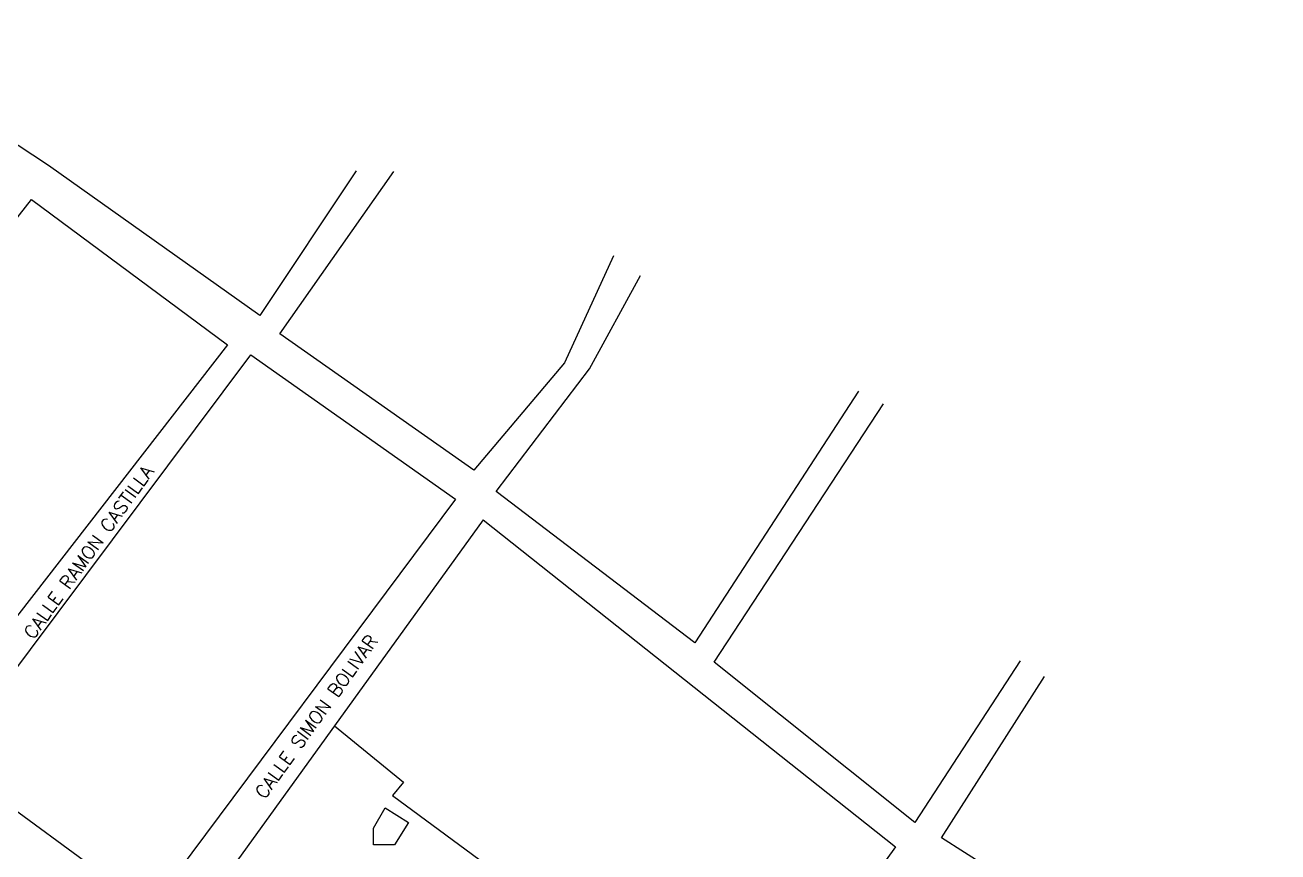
# Model space of a CAD drawing. Header units: metres. Extents: x 756359 to 758214, y 8425508 to 8426351.
# Drawn here: x 756508.6 to 756685.9, y 8425798.6 to 8425915.7 of the extents above; entities that cross this region are included whole.
import ezdxf

# ---------------------------------------------------------------- set-up
doc = ezdxf.new("R2010")
doc.units = ezdxf.units.M
doc.layers.add('Texto calles', color=7, linetype='Continuous', lineweight=18)
doc.styles.get("Standard").update_dxf_attribs({"font": 'simplex.shx'})

msp = doc.modelspace()

# ---------------------------------------------------------------- linework, layer by layer
at = {"flags": 128}
for points in [[(756511.893, 8425895.782), (756487.859, 8425911.571), (756481.314, 8425915.659)], [(756555.424, 8425895.018), (756541.793, 8425874.524), (756511.893, 8425895.782)], [(756591.874, 8425882.962), (756584.903, 8425867.831), (756572.089, 8425852.629), (756544.61, 8425871.935), (756560.75, 8425894.909)], [(756626.527, 8425863.812), (756603.363, 8425828.201), (756575.258, 8425849.603), (756588.478, 8425866.965), (756595.676, 8425880.217)], [(756649.412, 8425825.634), (756634.485, 8425802.761), (756606.106, 8425825.435), (756630.047, 8425862.052)], [(756573.413, 8425845.598), (756532.793, 8425789.291)], [(756573.413, 8425845.598), (756631.746, 8425799.328), (756604.831, 8425761.769)], [(756685.892, 8425794.226), (756674.064, 8425777.758), (756638.291, 8425800.568), (756652.875, 8425823.442)], [(756552.363, 8425816.419), (756562.133, 8425808.455), (756560.595, 8425806.569), (756610.532, 8425769.725)]]:
    msp.add_lwpolyline(points, dxfattribs=at)
for points in [[(756509.49, 8425890.981), (756537.248, 8425870.378), (756493.772, 8425814.423), (756465.318, 8425834.582)], [(756540.531, 8425868.97), (756569.489, 8425848.513), (756526.233, 8425790.489), (756497.558, 8425811.512)]]:
    msp.add_lwpolyline(points, close=True)
msp.add_lwpolyline([(756559.555, 8425804.811), (756562.855, 8425802.743), (756560.868, 8425799.574), (756557.878, 8425799.574), (756557.878, 8425801.96)], close=True, dxfattribs=at)

# ---------------------------------------------------------------- texts
at = {"layer": 'Texto calles'}
for s, p in [('CALLE RAMON CASTILLA', (756509.767, 8425828.545, 3446.044)), ('CALLE SIMON BOLIVAR', (756542.495, 8425805.942, 3446.044))]:
    msp.add_text(s, height=1.875, rotation=54.42871, dxfattribs=at).set_placement(p)

doc.saveas('drawing.dxf')
